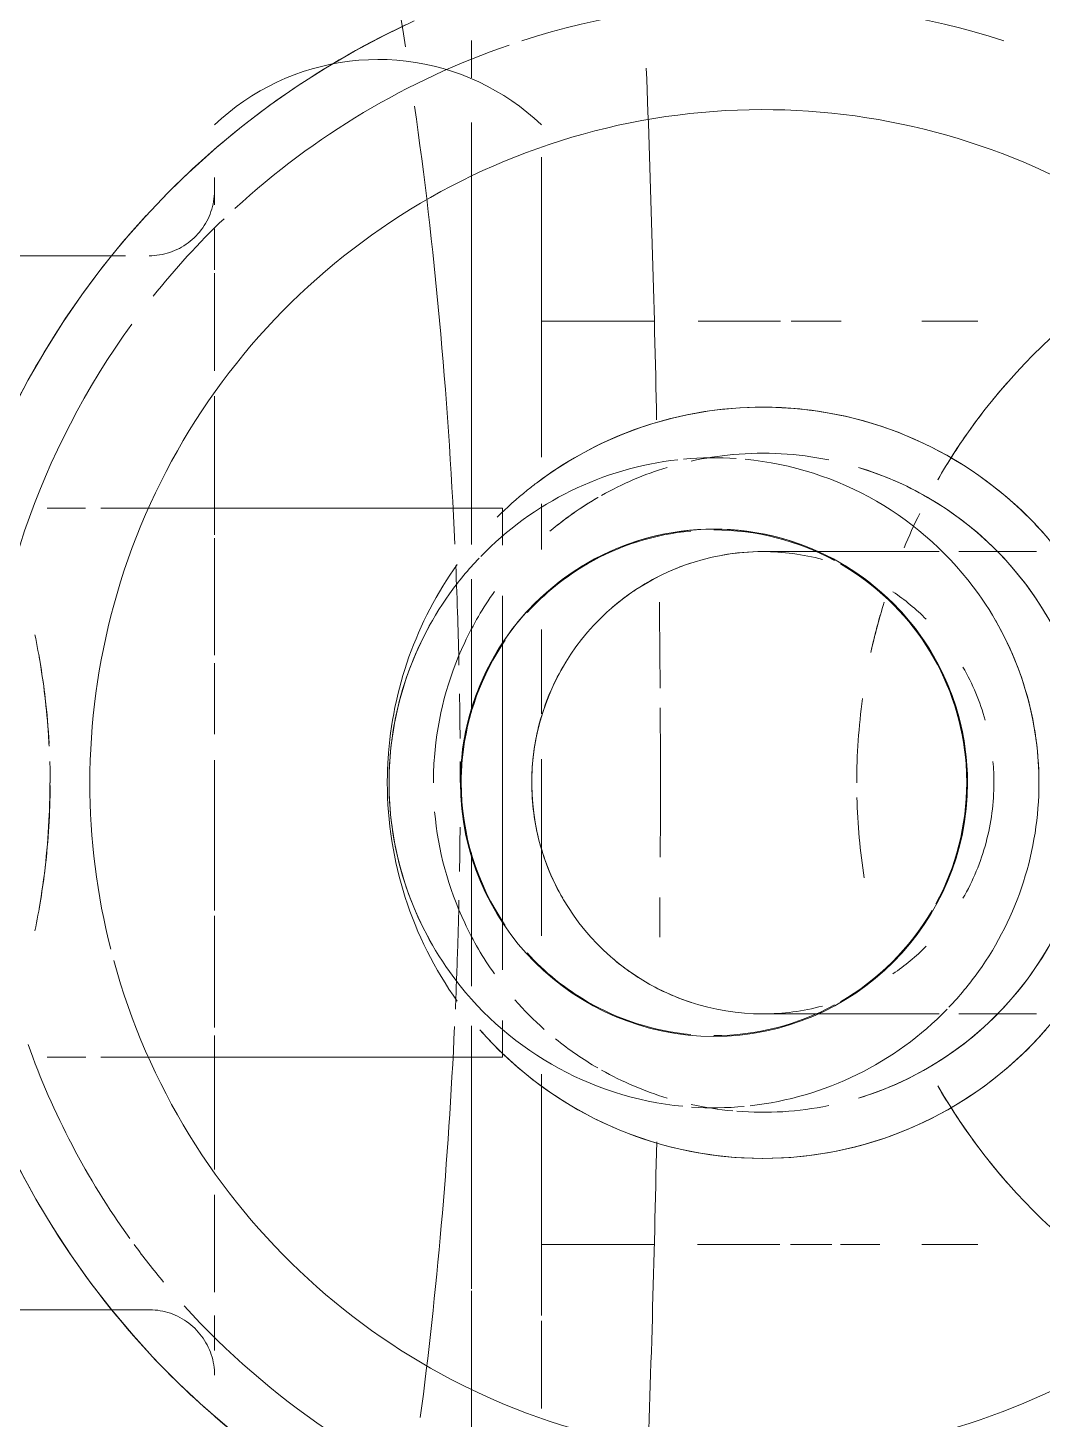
# Model space of a CAD drawing. Header units: millimetres. Extents: x -4000 to 187956, y -58990 to 162485.
# Drawn here: x 80485.6 to 80520.72, y 7500.14 to 7548.3 of the extents above; entities that cross this region are included whole.
import ezdxf

# ---------------------------------------------------------------- set-up
doc = ezdxf.new("R2010")
doc.units = ezdxf.units.MM
doc.layers.add('P-SANR-FIXT', color=6, linetype='Continuous', lineweight=9)

# ---------------------------------------------------------------- blocks, each defined once
blk = doc.blocks.new('C307 - C307-V892-FFS - TANG 1')
at = {"layer": 'P-SANR-FIXT', "color": 254}
for p, q in [((-8, -63.521), (-8, -66.214)), ((8, -66.214), (8, -63.521)), ((-8, -67.363), (-8, -66.891)), ((0, -82.012), (-6.474, -82.012)), ((6.474, -82.012), (0, -82.012)), ((-25.682, -83.089), (-24.393, -83.089)), ((-22.823, -83.089), (-20.059, -83.089)), ((-20.059, -83.089), (-8.258, -83.089)), ((8.435, -83.089), (17.52, -83.089)), ((17.595, -83.089), (20.059, -83.089)), ((20.059, -83.089), (22.799, -83.089)), ((-24.972, -87.312), (-25.005, -86.985)), ((-24.926, -87.637), (-24.972, -87.312)), ((-24.867, -87.959), (-24.926, -87.637)), ((-24.795, -88.28), (-24.867, -87.959)), ((-24.71, -88.597), (-24.795, -88.28)), ((-24.613, -88.91), (-24.71, -88.597)), ((-24.503, -89.22), (-24.613, -88.91)), ((-24.381, -89.525), (-24.503, -89.22)), ((-24.247, -89.824), (-24.381, -89.525)), ((-24.101, -90.118), (-24.247, -89.824)), ((-23.943, -90.406), (-24.101, -90.118)), ((-23.774, -90.688), (-23.943, -90.406)), ((-23.594, -90.962), (-23.774, -90.688)), ((-23.403, -91.229), (-23.594, -90.962)), ((-23.201, -91.488), (-23.403, -91.229)), ((-22.99, -91.739), (-23.201, -91.488)), ((-22.768, -91.981), (-22.99, -91.739)), ((-18.269, -93.885), (-18.285, -93.795)), ((-18.256, -93.974), (-18.269, -93.885)), ((18.273, -93.86), (18.259, -93.95)), ((18.29, -93.772), (18.273, -93.86)), ((18.311, -93.683), (18.29, -93.772)), ((18.335, -93.596), (18.311, -93.683)), ((18.362, -93.51), (18.335, -93.596)), ((-18.247, -94.064), (-18.256, -93.974)), ((-18.242, -94.155), (-18.247, -94.064)), ((-18.24, -94.245), (-18.242, -94.155)), ((18.243, -94.13), (18.24, -94.221)), ((18.24, -94.221), (18.24, -94.245)), ((18.24, -105.726), (18.24, -94.245)), ((18.249, -94.04), (18.243, -94.13)), ((18.259, -93.95), (18.249, -94.04)), ((-18.24, -95.069), (-18.24, -105.726))]:
    blk.add_line(p, q, dxfattribs=at)
at = {"layer": 'P-SANR-FIXT', "color": 90}
for p, q in [((-15.976, -65.552), (-15.976, -67.495)), ((15.976, -67.495), (15.976, -65.552)), ((8, -66.891), (8, -67.626)), ((-9.877, -67.298), (-9.868, -67.283)), ((-8, -68.071), (-8, -67.363)), ((8, -67.626), (8, -68.318)), ((-8, -68.734), (-8, -68.071)), ((8, -68.318), (8, -68.965)), ((-8, -69.353), (-8, -68.734)), ((15.976, -70.316), (15.976, -68.949)), ((-8, -69.926), (-8, -69.353)), ((-15.976, -70.284), (-15.976, -72.015)), ((-8, -70.452), (-8, -69.926)), ((8, -70.123), (8, -70.633)), ((-8, -70.931), (-8, -70.452)), ((8, -70.633), (8, -71.094)), ((15.976, -72.038), (15.976, -70.609)), ((-8, -71.362), (-8, -70.931)), ((8, -71.094), (8, -71.506)), ((-8, -71.743), (-8, -71.362)), ((-8, -72.075), (-8, -71.743)), ((8, -71.506), (8, -71.87)), ((-8, -72.357), (-8, -72.075)), ((8, -71.87), (8, -72.184)), ((-15.976, -72.389), (-15.976, -75.238)), ((-8, -72.588), (-8, -72.357)), ((-8, -72.768), (-8, -72.588)), ((8, -72.659), (8, -72.821)), ((15.976, -75.266), (15.976, -72.412)), ((-8, -72.897), (-8, -72.768)), ((-8, -72.974), (-8, -72.897)), ((-8, -73), (-8, -72.974)), ((-7.998, -73.173), (-8, -73)), ((8, -73), (7.994, -73.32)), ((8, -72.821), (8, -72.931)), ((7.974, -73.639), (7.942, -73.958)), ((7.994, -73.32), (7.974, -73.639)), ((7.942, -73.958), (7.898, -74.275)), ((7.841, -74.589), (7.771, -74.902)), ((7.898, -74.275), (7.841, -74.589)), ((7.771, -74.902), (7.688, -75.211)), ((-7.538, -75.68), (-7.639, -75.376)), ((7.594, -75.517), (7.487, -75.818)), ((7.688, -75.211), (7.594, -75.517)), ((-7.425, -75.979), (-7.538, -75.68)), ((-7.3, -76.274), (-7.425, -75.979)), ((7.487, -75.818), (7.368, -76.115)), ((-7.163, -76.563), (-7.3, -76.274)), ((-7.015, -76.847), (-7.163, -76.563)), ((7.238, -76.408), (7.096, -76.694)), ((7.368, -76.115), (7.238, -76.408)), ((-15.976, -76.778), (-15.976, -80.66)), ((-6.855, -77.124), (-7.015, -76.847)), ((6.943, -76.975), (6.778, -77.249)), ((7.096, -76.694), (6.943, -76.975)), ((15.976, -80.66), (15.976, -76.779)), ((-6.685, -77.395), (-6.855, -77.124)), ((6.603, -77.517), (6.417, -77.778)), ((6.778, -77.249), (6.603, -77.517)), ((6.417, -77.778), (6.221, -78.03)), ((-5.899, -78.404), (-6.111, -78.163)), ((-5.678, -78.635), (-5.899, -78.404)), ((6.014, -78.275), (5.799, -78.511)), ((6.221, -78.03), (6.014, -78.275)), ((-9.868, -78.717), (-9.877, -78.702)), ((5.799, -78.511), (5.574, -78.739)), ((-4.963, -79.275), (-5.21, -79.071)), ((-4.708, -79.468), (-4.963, -79.275)), ((4.847, -79.365), (4.588, -79.554)), ((5.097, -79.166), (4.847, -79.365)), ((-4.446, -79.651), (-4.708, -79.468)), ((-4.176, -79.824), (-4.446, -79.651)), ((-3.9, -79.985), (-4.176, -79.824)), ((4.05, -79.899), (3.771, -80.056)), ((4.322, -79.732), (4.05, -79.899)), ((4.588, -79.554), (4.322, -79.732)), ((-3.617, -80.135), (-3.9, -79.985)), ((-3.329, -80.274), (-3.617, -80.135)), ((-3.036, -80.402), (-3.329, -80.274)), ((-2.737, -80.517), (-3.036, -80.402)), ((3.195, -80.334), (2.899, -80.456)), ((3.485, -80.201), (3.195, -80.334)), ((3.771, -80.056), (3.485, -80.201)), ((-23.001, -80.915), (-22.779, -80.672)), ((-22.779, -80.672), (-22.768, -80.66)), ((-18.63, -80.66), (-21.654, -80.66)), ((-13.383, -80.66), (-21.654, -80.66)), ((-16.729, -80.66), (-18.42, -80.66)), ((-13.735, -80.66), (-16.729, -80.66)), ((-15.976, -80.66), (-14.759, -80.66)), ((-15.976, -80.66), (-11.296, -80.66)), ((-11.265, -80.66), (-13.383, -80.66)), ((-13.283, -80.66), (-11.296, -80.66)), ((-11.517, -80.66), (-12.578, -80.66)), ((-8.068, -80.66), (-9.658, -80.66)), ((-9.651, -80.66), (-8.164, -80.66)), ((-5.3, -80.66), (-3.117, -80.66)), ((-5.3, -80.66), (-2.47, -80.66)), ((-3.01, -80.66), (-5.154, -80.66)), ((-2.382, -80.66), (-5.154, -80.66)), ((-1.505, -80.857), (-1.818, -80.791)), ((-1.189, -80.911), (-1.505, -80.857)), ((-0.812, -80.66), (0, -80.66)), ((-0.812, -80.66), (0, -80.66)), ((0, -80.66), (-0.782, -80.66)), ((0, -80.66), (-0.782, -80.66)), ((0, -80.66), (5.3, -80.66)), ((0, -80.66), (5.3, -80.66)), ((5.154, -80.66), (0, -80.66)), ((5.154, -80.66), (0, -80.66)), ((1.36, -80.884), (1.043, -80.932)), ((1.674, -80.823), (1.36, -80.884)), ((1.985, -80.75), (1.674, -80.823)), ((2.294, -80.664), (1.985, -80.75)), ((2.598, -80.566), (2.294, -80.664)), ((2.899, -80.456), (2.598, -80.566)), ((10.085, -80.66), (11.073, -80.66)), ((10.085, -80.66), (11.073, -80.66)), ((11.256, -80.66), (10.136, -80.66)), ((13.383, -80.66), (10.136, -80.66)), ((11.296, -80.66), (13.283, -80.66)), ((11.296, -80.66), (15.976, -80.66)), ((12.578, -80.66), (11.517, -80.66)), ((18.434, -80.66), (13.383, -80.66)), ((16.729, -80.66), (13.735, -80.66)), ((14.759, -80.66), (15.976, -80.66)), ((18.42, -80.66), (16.729, -80.66)), ((21.654, -80.66), (18.621, -80.66)), ((21.654, -80.66), (18.621, -80.66)), ((-23.413, -81.426), (-23.212, -81.166)), ((-23.212, -81.166), (-23.001, -80.915)), ((-0.872, -80.952), (-1.189, -80.911)), ((-0.553, -80.981), (-0.872, -80.952)), ((-0.234, -80.997), (-0.553, -80.981)), ((0.086, -81), (-0.234, -80.997)), ((0.406, -80.99), (0.086, -81)), ((0.725, -80.967), (0.406, -80.99)), ((1.043, -80.932), (0.725, -80.967)), ((-23.783, -81.968), (-23.603, -81.693)), ((-23.603, -81.693), (-23.413, -81.426)), ((-24.109, -82.538), (-23.951, -82.25)), ((-23.951, -82.25), (-23.783, -81.968)), ((0, -82.012), (-6.474, -82.012)), ((6.474, -82.012), (0, -82.012)), ((-24.254, -82.832), (-24.109, -82.538)), ((-25.692, -83.089), (-24.406, -83.089)), ((-24.509, -83.437), (-24.388, -83.132)), ((-24.388, -83.132), (-24.254, -82.832)), ((-22.855, -83.089), (-15.507, -83.089)), ((-15.079, -83.089), (-8.242, -83.089)), ((-7.041, -83.089), (-4.256, -83.089)), ((-6.812, -83.089), (-4.253, -83.089)), ((-4.256, -83.089), (-2.443, -83.089)), ((-4.253, -83.089), (-2.443, -83.089)), ((2.427, -83.089), (4.253, -83.089)), ((2.428, -83.089), (4.256, -83.089)), ((4.253, -83.089), (6.812, -83.089)), ((4.256, -83.089), (7.041, -83.089)), ((8.415, -83.089), (15.062, -83.089)), ((15.507, -83.089), (17.403, -83.089)), ((17.58, -83.089), (22.831, -83.089)), ((-24.974, -85.346), (-24.929, -85.021)), ((-25.026, -86.001), (-25.007, -85.673)), ((-25.007, -85.673), (-24.974, -85.346)), ((-25.032, -86.329), (-25.026, -86.001)), ((-25.025, -86.657), (-25.032, -86.329)), ((-25.005, -86.985), (-25.025, -86.657)), ((-20.005, -91.981), (-20.953, -91.981)), ((-20.005, -91.981), (-20.953, -91.981)), ((-20.479, -91.981), (-20.504, -91.981)), ((-20.209, -92), (-20.299, -91.99)), ((-20.119, -92.014), (-20.209, -92)), ((-20.03, -92.031), (-20.119, -92.014)), ((-19.942, -92.052), (-20.03, -92.031)), ((-19.855, -92.076), (-19.942, -92.052)), ((-19.768, -92.104), (-19.855, -92.076)), ((-19.683, -92.135), (-19.768, -92.104)), ((-19.6, -92.17), (-19.683, -92.135)), ((-19.517, -92.207), (-19.6, -92.17)), ((-19.437, -92.248), (-19.517, -92.207)), ((-19.358, -92.293), (-19.437, -92.248)), ((-19.281, -92.34), (-19.358, -92.293)), ((-19.205, -92.391), (-19.281, -92.34)), ((-19.132, -92.444), (-19.205, -92.391)), ((-17.753, -91.981), (-19.174, -91.981)), ((-19.061, -92.5), (-19.132, -92.444)), ((-14.262, -91.981), (-17.634, -91.981)), ((-14.262, -91.981), (-17.634, -91.981)), ((-8.578, -91.981), (-13.383, -91.981)), ((-8.578, -91.981), (-13.383, -91.981)), ((-7.036, -91.981), (-8.47, -91.981)), ((-4.414, -91.981), (-8.47, -91.981)), ((-4.414, -91.981), (-6.05, -91.981)), ((-1.678, -91.981), (-4.139, -91.981)), ((-1.678, -91.981), (-4.139, -91.981)), ((0, -91.981), (-0.782, -91.981)), ((0, -91.981), (-0.782, -91.981)), ((4.418, -91.981), (0.002, -91.981)), ((4.418, -91.981), (0.002, -91.981)), ((6.054, -91.981), (4.601, -91.981)), ((8.472, -91.981), (4.601, -91.981)), ((8.472, -91.981), (7.036, -91.981)), ((13.383, -91.981), (8.748, -91.981)), ((13.383, -91.981), (8.748, -91.981)), ((17.634, -91.981), (14.264, -91.981)), ((17.634, -91.981), (14.264, -91.981)), ((19.648, -91.981), (18.434, -91.981)), ((19.648, -91.981), (18.434, -91.981)), ((19.152, -92.429), (19.08, -92.485)), ((19.225, -92.377), (19.152, -92.429)), ((19.458, -92.237), (19.379, -92.28)), ((19.539, -92.197), (19.458, -92.237)), ((19.622, -92.16), (19.539, -92.197)), ((19.706, -92.126), (19.622, -92.16)), ((19.792, -92.096), (19.706, -92.126)), ((19.878, -92.069), (19.792, -92.096)), ((19.966, -92.046), (19.878, -92.069)), ((20.054, -92.026), (19.966, -92.046)), ((20.143, -92.01), (20.054, -92.026)), ((20.233, -91.997), (20.143, -92.01)), ((20.323, -91.988), (20.233, -91.997)), ((20.413, -91.983), (20.323, -91.988)), ((20.504, -91.981), (20.413, -91.983)), ((-18.993, -92.559), (-19.061, -92.5)), ((-18.926, -92.621), (-18.993, -92.559)), ((-18.863, -92.685), (-18.926, -92.621)), ((-18.802, -92.752), (-18.863, -92.685)), ((-18.743, -92.822), (-18.802, -92.752)), ((-18.688, -92.893), (-18.743, -92.822)), ((-18.635, -92.967), (-18.688, -92.893)), ((18.703, -92.874), (18.649, -92.947)), ((18.759, -92.803), (18.703, -92.874)), ((18.944, -92.604), (18.88, -92.668)), ((19.011, -92.543), (18.944, -92.604)), ((19.08, -92.485), (19.011, -92.543)), ((-18.586, -93.043), (-18.635, -92.967)), ((-18.539, -93.12), (-18.586, -93.043)), ((-18.496, -93.2), (-18.539, -93.12)), ((-18.455, -93.281), (-18.496, -93.2)), ((-18.418, -93.364), (-18.455, -93.281)), ((-18.385, -93.448), (-18.418, -93.364)), ((18.428, -93.341), (18.394, -93.425)), ((18.466, -93.259), (18.428, -93.341)), ((18.507, -93.178), (18.466, -93.259)), ((18.551, -93.099), (18.507, -93.178)), ((-18.355, -93.533), (-18.385, -93.448)), ((-18.328, -93.62), (-18.355, -93.533)), ((-18.305, -93.707), (-18.328, -93.62)), ((-18.285, -93.795), (-18.305, -93.707)), ((18.394, -93.425), (18.362, -93.51))]:
    blk.add_line(p, q, dxfattribs=at)
at = {"layer": 'P-SANR-FIXT', "color": 253}
for p, q in [((-9.5, -82.012), (-9.5, -95.913)), ((-8.227, -82.012), (-9.5, -82.012)), ((9.5, -82.012), (8.227, -82.012)), ((9.5, -95.913), (9.5, -82.012)), ((-9.5, -96.449), (-9.5, -97.779)), ((9.5, -97.779), (9.5, -96.442))]:
    blk.add_line(p, q, dxfattribs=at)
at = {"layer": 'P-SANR-FIXT', "color": 250, "flags": 128}
for points in [[(-26.37, -85.068), (-25.866, -86.113), (-25.321, -87.137), (-24.735, -88.138), (-24.11, -89.115), (-23.446, -90.067), (-22.745, -90.99), (-22.008, -91.886), (-21.235, -92.751), (-20.428, -93.584), (-19.588, -94.384), (-18.718, -95.151), (-17.817, -95.881), (-16.888, -96.576), (-15.931, -97.232), (-14.95, -97.85), (-13.944, -98.428), (-12.916, -98.965)], [(13.392, -98.723), (14.41, -98.167), (15.404, -97.57), (16.375, -96.935), (17.319, -96.261), (18.235, -95.55), (19.122, -94.802), (19.979, -94.02), (20.803, -93.204), (21.595, -92.356), (22.351, -91.477)]]:
    blk.add_lwpolyline(points, dxfattribs=at)
at = {"layer": 'P-SANR-FIXT', "color": 90, "flags": 128}
for points in [[(8, -68.965), (8, -69.567), (8, -70.123)], [(8, -72.184), (8, -72.447), (8, -72.659)], [(-7.959, -73.811), (-7.985, -73.492), (-7.998, -73.173)], [(8, -72.931), (8, -72.99), (8, -73)], [(-7.868, -74.445), (-7.92, -74.129), (-7.959, -73.811)], [(-7.639, -75.376), (-7.728, -75.069), (-7.804, -74.758), (-7.868, -74.445)], [(-6.111, -78.163), (-6.312, -77.915), (-6.504, -77.659), (-6.685, -77.395)], [(-5.21, -79.071), (-5.448, -78.858), (-5.678, -78.635)], [(5.574, -78.739), (5.34, -78.957), (5.097, -79.166)], [(-1.818, -80.791), (-2.128, -80.712), (-2.434, -80.621), (-2.737, -80.517)], [(-24.715, -84.061), (-24.618, -83.747), (-24.509, -83.437)], [(-24.929, -85.021), (-24.87, -84.698), (-24.799, -84.378), (-24.715, -84.061)], [(-20.299, -91.99), (-20.389, -91.984), (-20.479, -91.981)], [(19.379, -92.28), (19.301, -92.327), (19.225, -92.377)], [(18.88, -92.668), (18.818, -92.734), (18.759, -92.803)], [(18.649, -92.947), (18.599, -93.022), (18.551, -93.099)]]:
    blk.add_lwpolyline(points, dxfattribs=at)
at = {"layer": 'P-SANR-FIXT', "color": 253}
for centre, radius, start, end in [((0, -73), 23.297, 126, 254.6892), ((0, -73), 23.297, 285.3108, 54), ((0, -48.75), 21, 203.4533, 240.0432), ((0, -48.75), 21, 299.9568, 336.5467), ((0, -73), 11.405, 94.4435, 163.1167), ((0, -73), 11.405, 94.4435, 163.1167), ((0, -73), 11.405, 16.8833, 90), ((0, -73), 11.405, 16.8833, 90), ((0, -73), 13, 128.0306, 217.0736), ((0, -73), 13, 311.1218, 51.9694), ((0, -74.691), 11.25, 90, 120), ((0, -73), 27, 162, 198), ((0, -74.691), 11.25, 125.5272, 174.5095), ((0, -74.691), 11.25, 125.5272, 174.5095), ((0, -74.691), 11.25, 46.3051, 54.4728), ((0, -74.691), 11.25, 46.3051, 54.4728), ((0, -74.691), 11.25, 6.4096, 45.8606), ((0, -74.691), 11.25, 6.4096, 45.8606), ((0, -74.691), 11.25, 356.0587, 5.3565), ((0, -74.691), 11.25, 356.0587, 5.3565), ((0, -74.691), 11.25, 176.0587, 185.3565), ((0, -74.691), 11.25, 176.0587, 185.3565), ((0, -74.691), 11.25, 186.4096, 225.8606), ((0, -74.691), 11.25, 186.4096, 225.8606), ((0, -74.691), 11.25, 305.5272, 354.5095), ((0, -74.691), 11.25, 305.5272, 354.5095), ((0, -73), 13, 218.8467, 225), ((0, -73), 27, 198.9872, 222.5988), ((0, -73), 27, 312.0986, 339.8647), ((0, -74.691), 11.25, 226.3051, 234.4728), ((0, -74.691), 11.25, 226.3051, 234.4728), ((0, -74.691), 11.25, 240, 270), ((0, -74.691), 11.25, 270, 300), ((0, -73), 29, 205.2024, 225.879), ((0, -73), 29, 314.5896, 321.9068), ((0, -73), 27, 223.6958, 231.4264), ((0, -73), 27, 306.282, 309.8028), ((0, -73), 27, 234, 268.3408), ((0, -73), 27, 289.5931, 305.7325)]:
    blk.add_arc(centre, radius, start, end, dxfattribs=at)
at = {"layer": 'P-SANR-FIXT', "color": 90}
for centre, radius, start, end in [((0, -73), 11.405, 94.4435, 149.9168), ((0, -73), 11.405, 30, 90), ((0, -73), 13, 45, 48.8782), ((0, -48.75), 21, 228.8012, 234), ((0, -73), 8, 90, 95.299), ((0, -48.75), 21, 306, 311.1988), ((0, -48.75), 21, 234.1915, 240.0432), ((0, -74.691), 8.75, 90, 95.7916), ((0, -74.691), 8.75, 61.3908, 90), ((0, -48.75), 21, 299.9568, 305.8085), ((0, -74.691), 8.75, 95.7916, 150), ((0, -73), 11.405, 150, 163.1167), ((0, -73), 8, 135, 145.7439), ((0, -74.691), 8.75, 30, 59.6398), ((0, -73), 8, 34.2561, 45), ((0, -73), 11.405, 16.8833, 30), ((0, -48.75), 21, 243.6405, 247.2076), ((0, -48.75), 21, 252.6952, 257.5977), ((0, -48.75), 21, 253.9699, 257.5977), ((0, -48.75), 21, 262.024, 270), ((0, -48.75), 21, 267.8667, 270), ((0, -48.75), 21, 271.3902, 279.0148), ((0, -73), 11.405, 168.4708, 185.157), ((0, -74.691), 8.75, 151.523, 180), ((0, -74.691), 8.75, 360, 28.477), ((0, -73), 11.405, 355.4687, 11.5292), ((0, -73), 8, 165, 180), ((0, -73), 8, 360, 15), ((0, -73), 8, 180, 190.055), ((0, -73), 11.405, 185.2483, 192.5417), ((0, -73), 11.405, 347.4583, 354.7517), ((0, -74.691), 8.75, 185.2896, 210), ((0, -73), 8, 198.0165, 210), ((0, -73), 8, 330, 341.9835), ((0, -74.691), 8.75, 330, 354.7104), ((0, -73), 11.405, 196.8833, 209.3192), ((0, -73), 11.405, 330.6808, 343.1167), ((0, -73), 8, 210, 220.6075), ((0, -73), 8, 319.3925, 330), ((0, -73), 11.405, 210.0832, 220.2711), ((0, -73), 11.405, 321.0298, 329.9368), ((0, -74.691), 8.75, 210, 227.6865), ((0, -74.691), 8.75, 312.3135, 330), ((0, -73), 8, 240, 255), ((0, -73), 8, 285, 300), ((0, -73), 13, 217.0736, 218.8467), ((0, -73), 8, 255, 270), ((0, -73), 8, 270, 285), ((0, -73), 11.405, 311.202, 318.4489), ((0, -73), 11.405, 234.5386, 244.8205), ((0, -74.691), 8.75, 235.6413, 264.2084), ((0, -74.691), 8.75, 270, 304.3587), ((0, -73), 11.405, 295.1795, 305.4614), ((0, -73), 13, 311.1218, 315), ((0, -73), 13, 234.459, 266.4193), ((0, -73), 11.405, 244.8205, 265.5565), ((0, -73), 11.405, 244.8205, 265.5565), ((0, -73), 11.405, 244.8205, 265.5565), ((0, -74.691), 8.75, 264.2084, 270), ((0, -73), 13, 270, 305.541), ((0, -73), 11.405, 275.0518, 295.1795), ((0, -73), 11.405, 275.0518, 295.1795), ((0, -73), 11.405, 275.0518, 295.1795), ((0, -73), 11.405, 265.5565, 270), ((0, -73), 11.405, 265.5565, 270), ((0, -73), 11.405, 265.5565, 270), ((0, -73), 13, 266.4193, 270), ((0, -73), 13, 266.4193, 270), ((0, -122.671), 25, 93.1133, 96.7072), ((0, -122.671), 25, 90, 91.6957), ((0, -122.671), 25, 83.2797, 89.7716), ((0, -122.671), 25, 96.7479, 101.8253), ((0, -122.671), 25, 78.1747, 83.2521)]:
    blk.add_arc(centre, radius, start, end, dxfattribs=at)
at = {"layer": 'P-SANR-FIXT', "color": 254}
for centre, radius, start, end in [((0, -73), 13, 128.0306, 135), ((0, -73), 13, 135, 180), ((0, -73), 13, 0, 45), ((0, -73), 8, 75, 90), ((0, -73), 8, 105.6713, 120), ((0, -73), 8, 60, 75), ((0, -48.75), 21, 243.6405, 247.2076), ((0, -73), 11.405, 168.4708, 185.157), ((0, -73), 11.405, 168.4708, 185.157), ((0, -73), 11.405, 355.4687, 11.5292), ((0, -73), 11.405, 355.4687, 11.5292), ((0, -73), 13, 180, 217.0736), ((0, -73), 13, 315, 360), ((0, -73), 11.405, 185.2483, 192.5417), ((0, -73), 11.405, 185.2483, 192.5417), ((0, -73), 11.405, 347.4583, 354.7517), ((0, -73), 11.405, 347.4583, 354.7517), ((0, -73), 11.405, 196.8833, 209.3192), ((0, -73), 11.405, 196.8833, 209.3192), ((0, -73), 11.405, 330.6808, 343.1167), ((0, -73), 11.405, 330.6808, 343.1167), ((0, -73), 11.405, 210, 220.2711), ((0, -73), 11.405, 210, 220.2711), ((0, -73), 11.405, 321.0298, 329.9368), ((0, -73), 11.405, 321.0298, 329.9368), ((0, -73), 13, 217.0736, 218.8467), ((0, -73), 11.405, 311.202, 318.4489), ((0, -73), 11.405, 311.202, 318.4489), ((0, -73), 13, 218.8467, 225), ((0, -73), 11.405, 234.5386, 244.8205), ((0, -73), 11.405, 234.5386, 244.8205), ((0, -73), 11.405, 295.1795, 305.4614), ((0, -73), 11.405, 295.1795, 305.4614), ((0, -73), 13, 234.459, 266.4193), ((0, -73), 13, 270, 305.541), ((0, -73), 23.297, 254.6892, 270), ((0, -73), 23.297, 270, 284.3056)]:
    blk.add_arc(centre, radius, start, end, dxfattribs=at)
at = {"layer": 'P-SANR-FIXT', "color": 250}
for centre, radius, start, end in [((0, -74.691), 11.25, 90, 125.5272), ((0, -74.691), 11.25, 54.4728, 90), ((0, -74.691), 11.25, 54.4728, 90), ((0, -74.691), 8.778, 90, 270), ((0, -74.691), 8.778, 270, 90), ((0, -74.691), 11.25, 234.4728, 270), ((0, -74.691), 11.25, 270, 305.5272), ((0, -73), 29, 293.5891, 314.5896), ((0, -73), 29, 227.4023, 245.2702)]:
    blk.add_arc(centre, radius, start, end, dxfattribs=at)
at = {"layer": 'P-SANR-FIXT', "color": 90}
for points in [[(-3.268, -76.556), (-4.262, -76.562), (-5.256, -76.57), (-6.25, -76.581)], [(0, -76.544), (-0.864, -76.545), (-1.728, -76.548), (-2.593, -76.552)], [(2.57, -76.551), (1.711, -76.547), (0.854, -76.545), (0, -76.544)], [(5.341, -76.571), (4.882, -76.567), (4.424, -76.563), (3.967, -76.56)], [(-4.067, -83.52), (-4.605, -83.532), (-5.142, -83.547), (-5.679, -83.564)], [(-1.535, -83.482), (-2.049, -83.486), (-2.563, -83.492), (-3.077, -83.501)], [(-0.008, -83.475), (-0.251, -83.475), (-0.494, -83.476), (-0.737, -83.477)], [(3.076, -83.501), (2.563, -83.492), (2.048, -83.486), (1.534, -83.482)], [(5.678, -83.564), (5.142, -83.547), (4.605, -83.532), (4.067, -83.52)]]:
    blk.add_open_spline(points, degree=3, dxfattribs=at)
at = {"layer": 'P-SANR-FIXT', "color": 253}
for points in [[(-12.564, -76.677), (-16.614, -76.758), (-20.668, -76.877), (-24.727, -77.033)], [(24.723, -77.033), (20.576, -76.875), (16.477, -76.756), (12.426, -76.675)], [(-8.261, -83.663), (-13.494, -83.902), (-18.615, -84.369), (-23.413, -85.057)], [(21.969, -84.858), (17.646, -84.285), (13.084, -83.888), (8.433, -83.671)]]:
    blk.add_open_spline(points, degree=3, dxfattribs=at)
at = {"layer": 'P-SANR-FIXT', "color": 254}
for points in [[(-5.679, -83.564), (-6.293, -83.583), (-6.907, -83.605), (-7.518, -83.631)], [(7.832, -83.644), (7.116, -83.613), (6.398, -83.586), (5.678, -83.564)]]:
    blk.add_open_spline(points, degree=3, dxfattribs=at)
at = {"layer": 'P-SANR-FIXT', "color": 250}
blk.add_open_spline([(-25.469, -85.369), (-31.945, -86.405), (-37.766, -87.859), (-42.56, -89.707)], degree=3, dxfattribs=at)
at = {"layer": 'P-SANR-FIXT', "color": 90}
for points, knots in [([(-4.346, -98.052), (-3.455, -97.894), (-2.437, -97.775), (-1.398, -97.718), (-1.272, -97.711)], [0.44444444, 0.44444444, 0.44444444, 0.44444444, 0.47916667, 0.48394045, 0.48394045, 0.48394045, 0.48394045]), ([(0.001, -97.681), (0.37, -97.681), (1.844, -97.711), (3.281, -97.866), (4.347, -98.054)], [0.49995961, 0.49995961, 0.49995961, 0.49995961, 0.51388889, 0.55555556, 0.55555556, 0.55555556, 0.55555556])]:
    blk.add_open_spline(points, degree=3, knots=knots, dxfattribs=at)
blk = doc.blocks.new('C307 - C307-V945-FFS - TANG 1')
at = {"layer": 'P-SANR-FIXT', "color": 254}
for p, q in [((-8, -63.521), (-8, -66.214)), ((8, -66.214), (8, -63.521)), ((-8, -67.363), (-8, -66.891)), ((0, -82.012), (-6.474, -82.012)), ((6.474, -82.012), (0, -82.012)), ((-25.682, -83.089), (-24.393, -83.089)), ((-22.823, -83.089), (-20.059, -83.089)), ((-20.059, -83.089), (-8.258, -83.089)), ((8.435, -83.089), (17.52, -83.089)), ((17.595, -83.089), (20.059, -83.089)), ((20.059, -83.089), (22.799, -83.089)), ((-24.972, -87.312), (-25.005, -86.985)), ((-24.926, -87.637), (-24.972, -87.312)), ((-24.867, -87.959), (-24.926, -87.637)), ((-24.795, -88.28), (-24.867, -87.959)), ((-24.71, -88.597), (-24.795, -88.28)), ((-24.613, -88.91), (-24.71, -88.597)), ((-24.503, -89.22), (-24.613, -88.91)), ((-24.381, -89.525), (-24.503, -89.22)), ((-24.247, -89.824), (-24.381, -89.525)), ((-24.101, -90.118), (-24.247, -89.824)), ((-23.943, -90.406), (-24.101, -90.118)), ((-23.774, -90.688), (-23.943, -90.406)), ((-23.594, -90.962), (-23.774, -90.688)), ((-23.403, -91.229), (-23.594, -90.962)), ((-23.201, -91.488), (-23.403, -91.229)), ((-22.99, -91.739), (-23.201, -91.488)), ((-22.768, -91.981), (-22.99, -91.739)), ((-18.269, -93.885), (-18.285, -93.795)), ((-18.256, -93.974), (-18.269, -93.885)), ((18.273, -93.86), (18.259, -93.95)), ((18.29, -93.772), (18.273, -93.86)), ((18.311, -93.683), (18.29, -93.772)), ((18.335, -93.596), (18.311, -93.683)), ((18.362, -93.51), (18.335, -93.596)), ((-18.247, -94.064), (-18.256, -93.974)), ((-18.242, -94.155), (-18.247, -94.064)), ((-18.24, -94.245), (-18.242, -94.155)), ((18.243, -94.13), (18.24, -94.221)), ((18.24, -94.221), (18.24, -94.245)), ((18.24, -105.726), (18.24, -94.245)), ((18.249, -94.04), (18.243, -94.13)), ((18.259, -93.95), (18.249, -94.04)), ((-18.24, -95.069), (-18.24, -105.726))]:
    blk.add_line(p, q, dxfattribs=at)
at = {"layer": 'P-SANR-FIXT', "color": 90}
for p, q in [((-15.976, -65.552), (-15.976, -67.495)), ((15.976, -67.495), (15.976, -65.552)), ((8, -66.891), (8, -67.626)), ((-9.877, -67.298), (-9.868, -67.283)), ((-8, -68.071), (-8, -67.363)), ((8, -67.626), (8, -68.318)), ((-8, -68.734), (-8, -68.071)), ((8, -68.318), (8, -68.965)), ((-8, -69.353), (-8, -68.734)), ((8, -68.965), (8, -69.567)), ((15.976, -70.316), (15.976, -68.949)), ((-8, -69.926), (-8, -69.353)), ((8, -69.567), (8, -70.123)), ((-15.976, -70.284), (-15.976, -72.015)), ((-8, -70.452), (-8, -69.926)), ((8, -70.123), (8, -70.633)), ((-8, -70.931), (-8, -70.452)), ((8, -70.633), (8, -71.094)), ((15.976, -72.038), (15.976, -70.609)), ((-8, -71.362), (-8, -70.931)), ((8, -71.094), (8, -71.506)), ((-8, -71.743), (-8, -71.362)), ((-8, -72.075), (-8, -71.743)), ((8, -71.506), (8, -71.87)), ((-8, -72.357), (-8, -72.075)), ((8, -71.87), (8, -72.184)), ((8, -72.184), (8, -72.447)), ((-15.976, -72.389), (-15.976, -75.238)), ((-8, -72.588), (-8, -72.357)), ((-8, -72.768), (-8, -72.588)), ((8, -72.447), (8, -72.659)), ((15.976, -75.266), (15.976, -72.412)), ((-8, -72.897), (-8, -72.768)), ((-8, -72.974), (-8, -72.897)), ((-8, -73), (-8, -72.974)), ((-7.998, -73.173), (-8, -73)), ((-7.985, -73.492), (-7.998, -73.173)), ((8, -73), (7.994, -73.32)), ((-7.959, -73.811), (-7.985, -73.492)), ((7.974, -73.639), (7.942, -73.958)), ((7.994, -73.32), (7.974, -73.639)), ((-7.92, -74.129), (-7.959, -73.811)), ((-7.868, -74.445), (-7.92, -74.129)), ((7.942, -73.958), (7.898, -74.275)), ((-7.804, -74.758), (-7.868, -74.445)), ((7.841, -74.589), (7.771, -74.902)), ((7.898, -74.275), (7.841, -74.589)), ((-7.728, -75.069), (-7.804, -74.758)), ((-7.639, -75.376), (-7.728, -75.069)), ((7.771, -74.902), (7.688, -75.211)), ((-7.538, -75.68), (-7.639, -75.376)), ((7.594, -75.517), (7.487, -75.818)), ((7.688, -75.211), (7.594, -75.517)), ((-7.425, -75.979), (-7.538, -75.68)), ((-7.3, -76.274), (-7.425, -75.979)), ((7.487, -75.818), (7.368, -76.115)), ((-7.163, -76.563), (-7.3, -76.274)), ((-7.015, -76.847), (-7.163, -76.563)), ((7.238, -76.408), (7.096, -76.694)), ((7.368, -76.115), (7.238, -76.408)), ((-15.976, -76.778), (-15.976, -80.66)), ((-6.855, -77.124), (-7.015, -76.847)), ((6.943, -76.975), (6.778, -77.249)), ((7.096, -76.694), (6.943, -76.975)), ((15.976, -80.66), (15.976, -76.779)), ((-6.685, -77.395), (-6.855, -77.124)), ((-6.504, -77.659), (-6.685, -77.395)), ((6.603, -77.517), (6.417, -77.778)), ((6.778, -77.249), (6.603, -77.517)), ((-6.312, -77.915), (-6.504, -77.659)), ((-6.111, -78.163), (-6.312, -77.915)), ((6.417, -77.778), (6.221, -78.03)), ((-5.899, -78.404), (-6.111, -78.163)), ((-5.678, -78.635), (-5.899, -78.404)), ((6.014, -78.275), (5.799, -78.511)), ((6.221, -78.03), (6.014, -78.275)), ((-9.868, -78.717), (-9.877, -78.702)), ((-5.448, -78.858), (-5.678, -78.635)), ((-5.21, -79.071), (-5.448, -78.858)), ((5.34, -78.957), (5.097, -79.166)), ((5.574, -78.739), (5.34, -78.957)), ((5.799, -78.511), (5.574, -78.739)), ((-4.963, -79.275), (-5.21, -79.071)), ((-4.708, -79.468), (-4.963, -79.275)), ((4.847, -79.365), (4.588, -79.554)), ((5.097, -79.166), (4.847, -79.365)), ((-4.446, -79.651), (-4.708, -79.468)), ((-4.176, -79.824), (-4.446, -79.651)), ((-3.9, -79.985), (-4.176, -79.824)), ((4.588, -79.554), (4.322, -79.732)), ((-3.617, -80.135), (-3.9, -79.985)), ((-3.329, -80.274), (-3.617, -80.135)), ((-3.036, -80.402), (-3.329, -80.274)), ((-2.737, -80.517), (-3.036, -80.402)), ((3.195, -80.334), (2.899, -80.456)), ((3.485, -80.201), (3.195, -80.334)), ((3.771, -80.056), (3.485, -80.201)), ((-23.001, -80.915), (-22.779, -80.672)), ((-22.779, -80.672), (-22.768, -80.66)), ((-18.63, -80.66), (-21.654, -80.66)), ((-13.383, -80.66), (-21.654, -80.66)), ((-16.729, -80.66), (-18.42, -80.66)), ((-13.735, -80.66), (-16.729, -80.66)), ((-15.976, -80.66), (-14.759, -80.66)), ((-15.976, -80.66), (-11.296, -80.66)), ((-11.265, -80.66), (-13.383, -80.66)), ((-13.283, -80.66), (-11.296, -80.66)), ((-11.517, -80.66), (-12.578, -80.66)), ((-8.068, -80.66), (-9.658, -80.66)), ((-9.651, -80.66), (-8.164, -80.66)), ((-5.3, -80.66), (-3.117, -80.66)), ((-5.3, -80.66), (-2.47, -80.66)), ((-3.01, -80.66), (-5.154, -80.66)), ((-2.382, -80.66), (-5.154, -80.66)), ((-2.434, -80.621), (-2.737, -80.517)), ((-2.128, -80.712), (-2.434, -80.621)), ((-1.818, -80.791), (-2.128, -80.712)), ((-1.505, -80.857), (-1.818, -80.791)), ((-1.189, -80.911), (-1.505, -80.857)), ((-0.812, -80.66), (0, -80.66)), ((-0.812, -80.66), (0, -80.66)), ((0, -80.66), (-0.782, -80.66)), ((0, -80.66), (-0.782, -80.66)), ((0, -80.66), (5.3, -80.66)), ((0, -80.66), (5.3, -80.66)), ((5.154, -80.66), (0, -80.66)), ((5.154, -80.66), (0, -80.66)), ((1.36, -80.884), (1.043, -80.932)), ((1.674, -80.823), (1.36, -80.884)), ((1.985, -80.75), (1.674, -80.823)), ((2.294, -80.664), (1.985, -80.75)), ((2.598, -80.566), (2.294, -80.664)), ((2.899, -80.456), (2.598, -80.566)), ((10.085, -80.66), (11.073, -80.66)), ((10.085, -80.66), (11.073, -80.66)), ((11.256, -80.66), (10.136, -80.66)), ((13.383, -80.66), (10.136, -80.66)), ((11.296, -80.66), (13.283, -80.66)), ((11.296, -80.66), (15.976, -80.66)), ((12.578, -80.66), (11.517, -80.66)), ((18.434, -80.66), (13.383, -80.66)), ((16.729, -80.66), (13.735, -80.66)), ((14.759, -80.66), (15.976, -80.66)), ((18.42, -80.66), (16.729, -80.66)), ((21.654, -80.66), (18.621, -80.66)), ((21.654, -80.66), (18.621, -80.66)), ((-23.413, -81.426), (-23.212, -81.166)), ((-23.212, -81.166), (-23.001, -80.915)), ((-0.872, -80.952), (-1.189, -80.911)), ((-0.553, -80.981), (-0.872, -80.952)), ((-0.234, -80.997), (-0.553, -80.981)), ((0.086, -81), (-0.234, -80.997)), ((0.406, -80.99), (0.086, -81)), ((0.725, -80.967), (0.406, -80.99)), ((1.043, -80.932), (0.725, -80.967)), ((-23.783, -81.968), (-23.603, -81.693)), ((-23.603, -81.693), (-23.413, -81.426)), ((-24.109, -82.538), (-23.951, -82.25)), ((-23.951, -82.25), (-23.783, -81.968)), ((0, -82.012), (-6.474, -82.012)), ((6.474, -82.012), (0, -82.012)), ((-24.254, -82.832), (-24.109, -82.538)), ((-25.692, -83.089), (-24.406, -83.089)), ((-24.509, -83.437), (-24.388, -83.132)), ((-24.388, -83.132), (-24.254, -82.832)), ((-22.855, -83.089), (-15.507, -83.089)), ((-15.079, -83.089), (-8.242, -83.089)), ((-7.041, -83.089), (-4.256, -83.089)), ((-6.812, -83.089), (-4.253, -83.089)), ((-4.256, -83.089), (-2.443, -83.089)), ((-4.253, -83.089), (-2.443, -83.089)), ((2.427, -83.089), (4.253, -83.089)), ((2.428, -83.089), (4.256, -83.089)), ((4.253, -83.089), (6.812, -83.089)), ((4.256, -83.089), (7.041, -83.089)), ((8.415, -83.089), (15.062, -83.089)), ((15.507, -83.089), (17.403, -83.089)), ((17.58, -83.089), (22.831, -83.089)), ((-24.715, -84.061), (-24.618, -83.747)), ((-24.618, -83.747), (-24.509, -83.437)), ((-24.974, -85.346), (-24.929, -85.021)), ((-25.026, -86.001), (-25.007, -85.673)), ((-25.007, -85.673), (-24.974, -85.346)), ((-25.032, -86.329), (-25.026, -86.001)), ((-25.025, -86.657), (-25.032, -86.329)), ((-25.005, -86.985), (-25.025, -86.657)), ((-20.005, -91.981), (-20.953, -91.981)), ((-20.005, -91.981), (-20.953, -91.981)), ((-20.479, -91.981), (-20.504, -91.981)), ((-20.389, -91.984), (-20.479, -91.981)), ((-20.299, -91.99), (-20.389, -91.984)), ((-20.209, -92), (-20.299, -91.99)), ((-20.119, -92.014), (-20.209, -92)), ((-20.03, -92.031), (-20.119, -92.014)), ((-19.942, -92.052), (-20.03, -92.031)), ((-19.855, -92.076), (-19.942, -92.052)), ((-19.768, -92.104), (-19.855, -92.076)), ((-19.683, -92.135), (-19.768, -92.104)), ((-19.6, -92.17), (-19.683, -92.135)), ((-19.517, -92.207), (-19.6, -92.17)), ((-19.437, -92.248), (-19.517, -92.207)), ((-19.358, -92.293), (-19.437, -92.248)), ((-19.281, -92.34), (-19.358, -92.293)), ((-19.205, -92.391), (-19.281, -92.34)), ((-19.132, -92.444), (-19.205, -92.391)), ((-17.753, -91.981), (-19.174, -91.981)), ((-19.061, -92.5), (-19.132, -92.444)), ((-14.262, -91.981), (-17.634, -91.981)), ((-14.262, -91.981), (-17.634, -91.981)), ((-8.578, -91.981), (-13.383, -91.981)), ((-8.578, -91.981), (-13.383, -91.981)), ((-7.036, -91.981), (-8.47, -91.981)), ((-4.414, -91.981), (-8.47, -91.981)), ((-4.414, -91.981), (-6.05, -91.981)), ((-1.678, -91.981), (-4.139, -91.981)), ((-1.678, -91.981), (-4.139, -91.981)), ((0, -91.981), (-0.782, -91.981)), ((0, -91.981), (-0.782, -91.981)), ((4.418, -91.981), (0.002, -91.981)), ((4.418, -91.981), (0.002, -91.981)), ((6.054, -91.981), (4.601, -91.981)), ((8.472, -91.981), (4.601, -91.981)), ((8.472, -91.981), (7.036, -91.981)), ((13.383, -91.981), (8.748, -91.981)), ((13.383, -91.981), (8.748, -91.981)), ((17.634, -91.981), (14.264, -91.981)), ((17.634, -91.981), (14.264, -91.981)), ((19.648, -91.981), (18.434, -91.981)), ((19.648, -91.981), (18.434, -91.981)), ((19.152, -92.429), (19.08, -92.485)), ((19.225, -92.377), (19.152, -92.429)), ((19.301, -92.327), (19.225, -92.377)), ((19.379, -92.28), (19.301, -92.327)), ((19.458, -92.237), (19.379, -92.28)), ((19.539, -92.197), (19.458, -92.237)), ((19.622, -92.16), (19.539, -92.197)), ((19.706, -92.126), (19.622, -92.16)), ((19.792, -92.096), (19.706, -92.126)), ((19.878, -92.069), (19.792, -92.096)), ((19.966, -92.046), (19.878, -92.069)), ((20.054, -92.026), (19.966, -92.046)), ((20.143, -92.01), (20.054, -92.026)), ((20.233, -91.997), (20.143, -92.01)), ((20.323, -91.988), (20.233, -91.997)), ((20.413, -91.983), (20.323, -91.988)), ((20.504, -91.981), (20.413, -91.983)), ((-18.993, -92.559), (-19.061, -92.5)), ((-18.926, -92.621), (-18.993, -92.559)), ((-18.863, -92.685), (-18.926, -92.621)), ((-18.802, -92.752), (-18.863, -92.685)), ((-18.743, -92.822), (-18.802, -92.752)), ((-18.688, -92.893), (-18.743, -92.822)), ((-18.635, -92.967), (-18.688, -92.893)), ((18.703, -92.874), (18.649, -92.947)), ((18.759, -92.803), (18.703, -92.874)), ((18.944, -92.604), (18.88, -92.668)), ((19.011, -92.543), (18.944, -92.604)), ((19.08, -92.485), (19.011, -92.543)), ((-18.586, -93.043), (-18.635, -92.967)), ((-18.539, -93.12), (-18.586, -93.043)), ((-18.496, -93.2), (-18.539, -93.12)), ((-18.455, -93.281), (-18.496, -93.2)), ((-18.418, -93.364), (-18.455, -93.281)), ((-18.385, -93.448), (-18.418, -93.364)), ((18.428, -93.341), (18.394, -93.425)), ((18.466, -93.259), (18.428, -93.341)), ((18.507, -93.178), (18.466, -93.259)), ((18.551, -93.099), (18.507, -93.178)), ((-18.355, -93.533), (-18.385, -93.448)), ((-18.328, -93.62), (-18.355, -93.533)), ((-18.305, -93.707), (-18.328, -93.62)), ((-18.285, -93.795), (-18.305, -93.707)), ((18.394, -93.425), (18.362, -93.51))]:
    blk.add_line(p, q, dxfattribs=at)
at = {"layer": 'P-SANR-FIXT', "color": 253}
for p, q in [((-9.5, -82.012), (-9.5, -95.913)), ((-8.227, -82.012), (-9.5, -82.012)), ((9.5, -82.012), (8.227, -82.012)), ((9.5, -95.913), (9.5, -82.012)), ((-9.5, -96.449), (-9.5, -97.779)), ((9.5, -97.779), (9.5, -96.442))]:
    blk.add_line(p, q, dxfattribs=at)
at = {"layer": 'P-SANR-FIXT', "color": 250, "flags": 128}
for points in [[(-26.37, -85.068), (-25.866, -86.113), (-25.321, -87.137), (-24.735, -88.138), (-24.11, -89.115), (-23.446, -90.067), (-22.745, -90.99), (-22.008, -91.886), (-21.235, -92.751), (-20.428, -93.584), (-19.588, -94.384), (-18.718, -95.151), (-17.817, -95.881), (-16.888, -96.576), (-15.931, -97.232), (-14.95, -97.85), (-13.944, -98.428), (-12.916, -98.965)], [(13.392, -98.723), (14.41, -98.167), (15.404, -97.57), (16.375, -96.935), (17.319, -96.261), (18.235, -95.55), (19.122, -94.802), (19.979, -94.02), (20.803, -93.204), (21.595, -92.356), (22.351, -91.477)]]:
    blk.add_lwpolyline(points, dxfattribs=at)
at = {"layer": 'P-SANR-FIXT', "color": 90, "flags": 128}
for points in [[(8, -72.659), (8, -72.821), (8, -72.931)], [(8, -72.931), (8, -72.99), (8, -73)], [(4.322, -79.732), (4.05, -79.899), (3.771, -80.056)], [(-24.929, -85.021), (-24.87, -84.698), (-24.799, -84.378), (-24.715, -84.061)], [(18.88, -92.668), (18.818, -92.734), (18.759, -92.803)], [(18.649, -92.947), (18.599, -93.022), (18.551, -93.099)]]:
    blk.add_lwpolyline(points, dxfattribs=at)
at = {"layer": 'P-SANR-FIXT', "color": 253}
for centre, radius, start, end in [((0, -73), 23.297, 126, 254.6892), ((0, -73), 23.297, 285.3108, 54), ((0, -48.75), 21, 203.4533, 240.0432), ((0, -48.75), 21, 299.9568, 336.5467), ((0, -73), 11.405, 94.4435, 163.1167), ((0, -73), 11.405, 94.4435, 163.1167), ((0, -73), 11.405, 16.8833, 90), ((0, -73), 11.405, 16.8833, 90), ((0, -73), 13, 128.0306, 217.0736), ((0, -73), 13, 311.1218, 51.9694), ((0, -74.691), 11.25, 90, 120), ((0, -73), 27, 162, 198), ((0, -74.691), 11.25, 125.5272, 174.5095), ((0, -74.691), 11.25, 125.5272, 174.5095), ((0, -74.691), 11.25, 46.3051, 54.4728), ((0, -74.691), 11.25, 46.3051, 54.4728), ((0, -74.691), 11.25, 6.4096, 45.8606), ((0, -74.691), 11.25, 6.4096, 45.8606), ((0, -74.691), 11.25, 356.0587, 5.3565), ((0, -74.691), 11.25, 356.0587, 5.3565), ((0, -74.691), 11.25, 176.0587, 185.3565), ((0, -74.691), 11.25, 176.0587, 185.3565), ((0, -74.691), 11.25, 186.4096, 225.8606), ((0, -74.691), 11.25, 186.4096, 225.8606), ((0, -74.691), 11.25, 305.5272, 354.5095), ((0, -74.691), 11.25, 305.5272, 354.5095), ((0, -73), 13, 218.8467, 225), ((0, -73), 27, 198.9872, 222.5988), ((0, -73), 27, 312.0986, 339.8647), ((0, -74.691), 11.25, 226.3051, 234.4728), ((0, -74.691), 11.25, 226.3051, 234.4728), ((0, -74.691), 11.25, 240, 270), ((0, -74.691), 11.25, 270, 300), ((0, -73), 29, 205.2024, 225.879), ((0, -73), 29, 314.5896, 321.9068), ((0, -73), 27, 223.6958, 231.4264), ((0, -73), 27, 306.282, 309.8028), ((0, -73), 27, 234, 268.3408), ((0, -73), 27, 289.5931, 305.7325)]:
    blk.add_arc(centre, radius, start, end, dxfattribs=at)
at = {"layer": 'P-SANR-FIXT', "color": 90}
for centre, radius, start, end in [((0, -73), 11.405, 94.4435, 149.9168), ((0, -73), 11.405, 30, 90), ((0, -73), 13, 45, 48.8782), ((0, -48.75), 21, 228.8012, 234), ((0, -73), 8, 90, 95.299), ((0, -48.75), 21, 306, 311.1988), ((0, -48.75), 21, 234.1915, 240.0432), ((0, -74.691), 8.75, 90, 95.7916), ((0, -74.691), 8.75, 61.3908, 90), ((0, -48.75), 21, 299.9568, 305.8085), ((0, -74.691), 8.75, 95.7916, 150), ((0, -73), 11.405, 150, 163.1167), ((0, -73), 8, 135, 145.7439), ((0, -74.691), 8.75, 30, 59.6398), ((0, -73), 8, 34.2561, 45), ((0, -73), 11.405, 16.8833, 30), ((0, -48.75), 21, 243.6405, 247.2076), ((0, -48.75), 21, 252.6952, 257.5977), ((0, -48.75), 21, 253.9699, 257.5977), ((0, -48.75), 21, 262.024, 270), ((0, -48.75), 21, 267.8667, 270), ((0, -48.75), 21, 271.3902, 279.0148), ((0, -73), 11.405, 168.4708, 185.157), ((0, -74.691), 8.75, 151.523, 180), ((0, -74.691), 8.75, 0, 28.477), ((0, -73), 11.405, 355.4687, 11.5292), ((0, -73), 8, 165, 180), ((0, -73), 8, 360, 15), ((0, -73), 8, 180, 190.055), ((0, -73), 11.405, 185.2483, 192.5417), ((0, -73), 11.405, 347.4583, 354.7517), ((0, -74.691), 8.75, 185.2896, 210), ((0, -73), 8, 198.0165, 210), ((0, -73), 8, 330, 341.9835), ((0, -74.691), 8.75, 330, 354.7104), ((0, -73), 11.405, 196.8833, 209.3192), ((0, -73), 11.405, 330.6808, 343.1167), ((0, -73), 8, 210, 220.6075), ((0, -73), 8, 319.3925, 330), ((0, -73), 11.405, 210.0832, 220.2711), ((0, -73), 11.405, 321.0298, 329.9368), ((0, -74.691), 8.75, 210, 227.6865), ((0, -74.691), 8.75, 312.3135, 330), ((0, -73), 8, 240, 255), ((0, -73), 8, 285, 300), ((0, -73), 13, 217.0736, 218.8467), ((0, -73), 8, 255, 270), ((0, -73), 8, 270, 285), ((0, -73), 11.405, 311.202, 318.4489), ((0, -73), 11.405, 234.5386, 244.8205), ((0, -74.691), 8.75, 235.6413, 264.2084), ((0, -74.691), 8.75, 270, 304.3587), ((0, -73), 11.405, 295.1795, 305.4614), ((0, -73), 13, 311.1218, 315), ((0, -73), 13, 234.459, 266.4193), ((0, -73), 11.405, 244.8205, 265.5565), ((0, -73), 11.405, 244.8205, 265.5565), ((0, -73), 11.405, 244.8205, 265.5565), ((0, -74.691), 8.75, 264.2084, 270), ((0, -73), 13, 270, 305.541), ((0, -73), 11.405, 275.0518, 295.1795), ((0, -73), 11.405, 275.0518, 295.1795), ((0, -73), 11.405, 275.0518, 295.1795), ((0, -73), 11.405, 265.5565, 270), ((0, -73), 11.405, 265.5565, 270), ((0, -73), 11.405, 265.5565, 270), ((0, -73), 13, 266.4193, 270), ((0, -73), 13, 266.4193, 270), ((0, -122.671), 25, 93.1133, 96.7072), ((0, -122.671), 25, 90, 91.6957), ((0, -122.671), 25, 83.2797, 89.7716), ((0, -122.671), 25, 96.7479, 101.8253), ((0, -122.671), 25, 78.1747, 83.2521)]:
    blk.add_arc(centre, radius, start, end, dxfattribs=at)
at = {"layer": 'P-SANR-FIXT', "color": 254}
for centre, radius, start, end in [((0, -73), 13, 128.0306, 135), ((0, -73), 13, 135, 180), ((0, -73), 13, 0, 45), ((0, -73), 8, 75, 90), ((0, -73), 8, 105.6713, 120), ((0, -73), 8, 60, 75), ((0, -48.75), 21, 243.6405, 247.2076), ((0, -73), 11.405, 168.4708, 185.157), ((0, -73), 11.405, 168.4708, 185.157), ((0, -73), 11.405, 355.4687, 11.5292), ((0, -73), 11.405, 355.4687, 11.5292), ((0, -73), 13, 180, 217.0736), ((0, -73), 13, 315, 0), ((0, -73), 11.405, 185.2483, 192.5417), ((0, -73), 11.405, 185.2483, 192.5417), ((0, -73), 11.405, 347.4583, 354.7517), ((0, -73), 11.405, 347.4583, 354.7517), ((0, -73), 11.405, 196.8833, 209.3192), ((0, -73), 11.405, 196.8833, 209.3192), ((0, -73), 11.405, 330.6808, 343.1167), ((0, -73), 11.405, 330.6808, 343.1167), ((0, -73), 11.405, 210, 220.2711), ((0, -73), 11.405, 210, 220.2711), ((0, -73), 11.405, 321.0298, 329.9368), ((0, -73), 11.405, 321.0298, 329.9368), ((0, -73), 13, 217.0736, 218.8467), ((0, -73), 11.405, 311.202, 318.4489), ((0, -73), 11.405, 311.202, 318.4489), ((0, -73), 13, 218.8467, 225), ((0, -73), 11.405, 234.5386, 244.8205), ((0, -73), 11.405, 234.5386, 244.8205), ((0, -73), 11.405, 295.1795, 305.4614), ((0, -73), 11.405, 295.1795, 305.4614), ((0, -73), 13, 234.459, 266.4193), ((0, -73), 13, 270, 305.541), ((0, -73), 23.297, 254.6892, 270), ((0, -73), 23.297, 270, 284.3056)]:
    blk.add_arc(centre, radius, start, end, dxfattribs=at)
at = {"layer": 'P-SANR-FIXT', "color": 250}
for centre, radius, start, end in [((0, -74.691), 11.25, 90, 125.5272), ((0, -74.691), 11.25, 54.4728, 90), ((0, -74.691), 11.25, 54.4728, 90), ((0, -74.691), 8.778, 90, 270), ((0, -74.691), 8.778, 270, 90), ((0, -74.691), 11.25, 234.4728, 270), ((0, -74.691), 11.25, 270, 305.5272), ((0, -73), 29, 293.5891, 314.5896), ((0, -73), 29, 227.4023, 245.2702)]:
    blk.add_arc(centre, radius, start, end, dxfattribs=at)
at = {"layer": 'P-SANR-FIXT', "color": 90}
for points in [[(-3.268, -76.556), (-4.262, -76.562), (-5.256, -76.57), (-6.25, -76.581)], [(0, -76.544), (-0.864, -76.545), (-1.728, -76.548), (-2.593, -76.552)], [(2.57, -76.551), (1.711, -76.547), (0.854, -76.545), (0, -76.544)], [(5.341, -76.571), (4.882, -76.567), (4.424, -76.563), (3.967, -76.56)], [(-4.067, -83.52), (-4.605, -83.532), (-5.142, -83.547), (-5.679, -83.564)], [(-1.535, -83.482), (-2.049, -83.486), (-2.563, -83.492), (-3.077, -83.501)], [(-0.008, -83.475), (-0.251, -83.475), (-0.494, -83.476), (-0.737, -83.477)], [(3.076, -83.501), (2.563, -83.492), (2.048, -83.486), (1.534, -83.482)], [(5.678, -83.564), (5.142, -83.547), (4.605, -83.532), (4.067, -83.52)]]:
    blk.add_open_spline(points, degree=3, dxfattribs=at)
at = {"layer": 'P-SANR-FIXT', "color": 253}
for points in [[(-12.564, -76.677), (-16.614, -76.758), (-20.668, -76.877), (-24.727, -77.033)], [(24.723, -77.033), (20.576, -76.875), (16.477, -76.756), (12.426, -76.675)], [(-8.261, -83.663), (-13.494, -83.902), (-18.615, -84.369), (-23.413, -85.057)], [(21.969, -84.858), (17.646, -84.285), (13.084, -83.888), (8.433, -83.671)]]:
    blk.add_open_spline(points, degree=3, dxfattribs=at)
at = {"layer": 'P-SANR-FIXT', "color": 254}
for points in [[(-5.679, -83.564), (-6.293, -83.583), (-6.907, -83.605), (-7.518, -83.631)], [(7.832, -83.644), (7.116, -83.613), (6.398, -83.586), (5.678, -83.564)]]:
    blk.add_open_spline(points, degree=3, dxfattribs=at)
at = {"layer": 'P-SANR-FIXT', "color": 250}
blk.add_open_spline([(-25.469, -85.369), (-31.945, -86.405), (-37.766, -87.859), (-42.56, -89.707)], degree=3, dxfattribs=at)
at = {"layer": 'P-SANR-FIXT', "color": 90}
for points, knots in [([(-4.346, -98.052), (-3.455, -97.894), (-2.437, -97.775), (-1.398, -97.718), (-1.272, -97.711)], [0.44444444, 0.44444444, 0.44444444, 0.44444444, 0.47916667, 0.48394045, 0.48394045, 0.48394045, 0.48394045]), ([(0.001, -97.681), (0.37, -97.681), (1.844, -97.711), (3.281, -97.866), (4.347, -98.054)], [0.49995962, 0.49995962, 0.49995962, 0.49995962, 0.51388889, 0.55555556, 0.55555556, 0.55555556, 0.55555556])]:
    blk.add_open_spline(points, degree=3, knots=knots, dxfattribs=at)
blk = doc.blocks.new('CMF2_NHAXUONG_A_rvt-1-FFS - TANG 1')
at = {"layer": 'P-SANR-FIXT', "color": 250, "lineweight": 9}
for name, rotation in [('C307 - C307-V892-FFS - TANG 1', 269.9999999999983), ('C307 - C307-V945-FFS - TANG 1', 269.9999999999976)]:
    blk.add_blockref(name, (80584.046, 7522.171), dxfattribs=dict(at, rotation=rotation))

msp = doc.modelspace()

# ---------------------------------------------------------------- block references
at = {"lineweight": 5}
msp.add_blockref('CMF2_NHAXUONG_A_rvt-1-FFS - TANG 1', (0, 0), dxfattribs=at)

doc.saveas('drawing.dxf')
